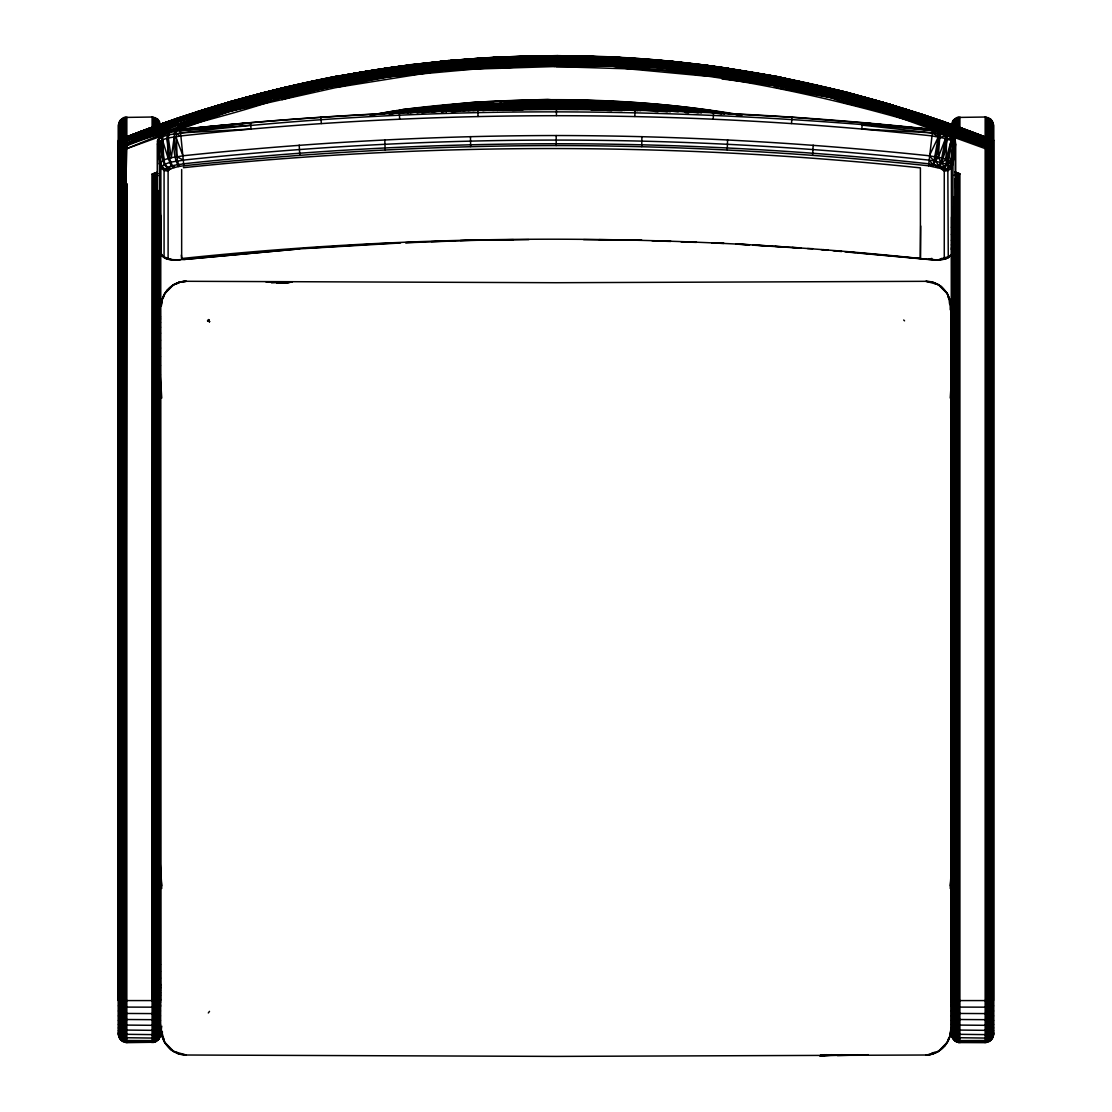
<?xml version="1.0" encoding="UTF-8"?>
<svg xmlns="http://www.w3.org/2000/svg" width="1112" height="1112" viewBox="0 0 1112 1112"><rect width="100%" height="100%" fill="white"/><g stroke="black" fill="none" stroke-linecap="round" stroke-linejoin="round"><path stroke-width="1.5" d="M160.503 1000.578L118.428 1000.578L118.456 140.195L126.837 148.591L162.269 135.803M118.525 1000.578L118.664 140.404L118.845 1000.578L119.067 140.807L120.04 1000.578M125.531 147.27L125.531 1000.578L126.837 183.855L125.781 184.272L125.739 185.843L126.837 183.855L126.837 1042.653L154.693 1042.236L158.891 1039.192L160.503 1034.243L160.462 215.645M155.194 177.281L154.693 1000.578L155.888 177.989L155.902 1041.736M156.653 178.768L155.902 1000.578L157.014 179.129L152.094 174.111L157 172.36M157.028 1000.578L157.932 190.5M158.043 1000.578L158.794 201.8M159.502 211.183L159.586 1038.066M159.586 1000.578L159.892 211.558M160.503 1002.927L160.225 213.699M160.392 1000.578L160.448 215.631M952.97 214.241L952.97 164.062C947.66 157.306 937.207 157.543 929.382 155.791C805.408 142.767 680.85 135.622 556.195 135.539L556.195 145.575C680.572 145.658 804.866 152.789 928.548 165.785L940.822 168.496L944.269 171.137L944.269 257.65C940.432 261.459 933.496 259.402 928.548 259.513L845.009 251.84M550.44 56.156C701.755 55.294 852.904 84.345 993.475 140.279L993.475 1000.578L951.497 1000.578L951.524 216.965M951.497 1000.578L951.9 216.52L951.914 1036.843L954.972 1041.041L958.6 1042.556L985.162 1042.653L991.112 1040.193L993.572 1034.243L993.572 125.489L991.112 119.498L985.162 117.024L957.307 117.441L953.109 120.513L951.497 125.489M951.497 1002.927L952.4 212.573M952.734 207.054L953.109 1039.192M988.971 1000.578L990.097 143.643L993.544 140.195C925.267 113.438 854.919 92.06 782.904 77.937L776.871 76.575C722.925 66.678 668.368 59.311 613.518 57.365M971.957 133.148L943.24 122.209L992.933 140.807L993.155 1000.578L993.336 140.404C873.295 92.588 745.554 63.968 616.382 58.38L613.018 58.199L616.423 58.297C745.179 65.483 872.892 93.13 992.641 141.099L991.96 1000.578L992.335 141.405C717.893 30.858 402.53 30.219 127.157 138.027L127.088 140.473C308.747 69.472 507.35 38.795 701.366 65.066M992.655 1000.578L992.933 140.807L941.6 121.653L935.484 128.283C794.927 86.263 648.505 57.393 501.109 66.039C373.007 71.543 247.225 101.248 126.949 144.796C303.59 68.958 500.414 41.116 691.205 63.94M153.4 1000.578L154.679 176.752L157.821 175.557M159.391 212.295L159.391 163.839L157.529 140.779L159.739 136.526L164.715 133.009L180.116 129.465C430.08 103.166 682.81 102.457 932.746 129.451L943.532 131.424C948.592 140.668 944.463 156.597 940.113 165.924L937.722 167.467L940.891 162.31L945.506 138.5L931.981 135.9C682.573 108.962 430.288 108.976 180.881 135.928C173.055 137.596 162.588 137.276 157.265 143.99L157.265 192.432M179.588 166.355L174.014 167.634L171.443 166.119L168.246 158.613L167.12 135.414L169.149 131.494L175.988 130.021L177.336 160.976L179.588 166.355L183.827 165.757C307.51 152.775 431.803 145.644 556.195 145.575M641.735 146.645L641.916 136.609M634.841 116.454L635.008 110.019C483.164 106.78 331.14 113.341 180.116 129.465L250.478 122.806L251.062 129.02L180.561 132.926C172.93 134.552 162.727 134.232 157.529 140.779L157.529 144.24M727.22 149.828L727.596 139.806M125.739 185.843L127.004 143.142C316.142 66.15 525.92 38.475 728.263 68.346L723.078 76.797L701.519 75.713L628.127 68.833L554.262 66.567L445.565 70L336.797 87.389L229.628 111.339L176.766 130.563M126.976 144.226L127.088 140.195M466.137 59.478L483.428 57.852L557.029 55.6L610.113 57.254C445.759 49.15 280.015 77.173 127.157 138.027L127.199 136.748C279.863 77.437 444.953 49.136 608.667 57.282M438.462 62.077L410.787 64.663L338.09 76.047C266.046 89.697 195.49 110.227 127.185 136.915L127.199 136.693C217.577 101.956 311.958 77.228 408.132 65.497C312.055 77.757 217.368 101.178 127.199 136.693L176.891 119.123L146.409 130.438M812.608 155.152L813.178 145.13M174.014 167.634L171.067 168.676L167.759 167.412L165.104 164.312L163.825 160.184L162.574 136.915L163.631 134.344L167.12 132.509M713.209 119.095L713.557 112.673M951.914 1036.843L951.427 167.94L952.97 164.062L954.999 142.906L954.819 139.681L953.109 136.498L938.028 130.285C958.933 129.951 951.552 152.205 950.162 166.077L947.16 168.899L943.379 169.844L947.799 160.059L951.149 140.473L949.94 134.663L948.036 132.94L932.801 129.52L862.384 122.793L861.8 128.992L932.301 132.898C939.626 135.191 955.277 133.607 955.583 144.171L955.583 197.797M171.067 168.676L167.05 167.731L164.298 164.673L162.977 160.573L161.685 137.29L164.715 133.009M937.569 259.847L945.283 259.068L948.258 257.025L947.799 160.059M862.134 125.142L932.301 132.898L938.347 136.859L932.996 166.411C937.791 155.471 939.195 141.961 937.819 130.16L862.384 122.793L791.952 117.302L713.501 112.882M928.548 165.785L932.746 129.451M126.837 148.591L177.837 127.783L178.545 117.969L127.199 136.762C195.559 109.824 266.338 89.724 338.507 75.95L284.019 87.792L230.809 101.428L229.628 111.339C354.089 70.932 485.638 52.987 616.382 58.38L616.882 57.365L630.407 58.436M791.508 123.515L792.022 117.107M950.232 398.04L952.456 365.695M950.246 885.847L952.386 854.697M950.246 888.488L951.552 869.459M170.497 168.927L168.746 170.025L164.868 169.107L161.796 166.244C159.739 156.861 156.264 145.422 160.156 136.178L167.843 132.953L175.613 131.299L250.478 122.806M160.503 125.489L158.043 119.498L152.094 117.024L124.238 117.441L120.04 120.513L118.428 125.489L118.428 1034.243L120.888 1040.193L126.837 1042.653M160.503 316.656L159.586 320.423M160.503 1033.826L158.891 1038.705L154.693 1041.736L126.837 1042.139C121.875 1042.264 117.775 1037.468 118.428 1032.589M951.497 249.185L952.414 245.391M951.497 249.477L952.414 245.669M951.497 987.942L951.608 986.636M951.497 985.774L951.608 984.356M951.497 988.221L951.914 985.343M951.497 993.044L952.414 989.221M951.497 1006.555L952.414 1002.649L951.608 1005.234M993.572 1032.589C994.17 1037.468 990.166 1042.264 985.162 1042.139L957.307 1041.736L953.109 1038.705L951.497 1033.826M951.497 248.101L952.414 244.376M951.497 1005.234L952.414 1001.537M160.503 318.755L159.586 322.397M160.503 1032.589L158.043 1038.247L152.094 1040.596L125.531 1040.498L120.888 1038.247L118.525 1033.84M951.497 245.113L952.414 241.582M160.503 322.271L159.586 325.677M127.185 136.915L178.545 117.969L183.383 117.052M993.572 1030.574L991.112 1035.87L985.162 1038.066L957.307 1037.704L953.109 1034.98L951.497 1030.574M160.503 1030.574L158.043 1035.87L152.094 1038.066L124.238 1037.704L120.04 1034.98L118.428 1030.574M951.497 240.567L952.414 237.329M951.497 999.591L952.414 996.408M181.339 255.093L181.659 258.526A3458.084 3376.115 0 0 1 920.402 258.526L920.736 226.014M160.503 327.081L159.586 330.181M160.503 1027.808L158.043 1032.631L152.094 1034.619L124.238 1034.285L120.04 1031.811L118.428 1027.808M993.572 1027.808L991.112 1032.631L985.162 1034.619L957.307 1034.285L953.109 1031.811L951.497 1027.808M951.497 234.618L952.414 231.769M951.497 995.309L952.414 992.516M160.503 333.086L159.586 335.796M160.503 1024.374L158.043 1028.586L152.094 1030.337L124.238 1030.046L120.04 1027.877L118.428 1024.374M993.572 1024.374L991.112 1028.586L985.162 1030.337L957.307 1030.046L953.109 1027.877L951.497 1024.374M941.433 168.746L944.727 167.537L947.382 164.493L951.149 140.473L945.506 138.5L938.319 157.32L935.317 161.087L928.965 160.128C681.378 133.398 431.011 133.398 183.41 160.114C176.002 161.754 165.883 161.365 160.879 167.801L160.879 254.314C165.841 261.834 176.155 259.638 183.827 259.485L299.781 248.852L400.556 242.972M127.143 138.361L178.393 119.721L230.643 102.707L230.809 101.428M943.685 170.094L947.535 169.219L950.607 166.452C954.054 154.026 961.046 133.454 942.67 131.397L949.94 134.663L951.872 137.679M951.497 227.418L952.414 225.041M951.497 990.208L952.414 987.887M952.97 164.062L955.583 144.171L951.149 140.473L945.923 159.405L946.52 164.131L943.977 167.217L940.822 168.496L940.113 165.924L940.891 162.31L938.319 157.32L939.932 134.093L938.973 130.382M160.503 340.133L159.586 342.385M993.572 1020.371L991.112 1023.86L985.162 1025.306L957.307 1025.069L953.109 1023.276L951.497 1020.371M172.86 285.047L179.505 282.156L186.149 281.294C172.388 281.697 161.74 292.678 161.268 306.342C160.837 293.04 172.61 281.141 186.149 281.294L556 282.712L925.962 281.322C940.029 281.03 950.732 293.651 950.816 306.356L950.816 1029.587C950.982 1043.084 939.515 1054.788 925.962 1055.01L556 1056.4L186.038 1055.01C171.512 1055.163 158.682 1040.512 161.782 1026.168M160.503 1020.371L158.043 1023.86L152.094 1025.306L124.238 1025.069L120.04 1023.276L118.428 1020.371M161.184 306.356L162.241 299.072L164.632 293.749L173.736 284.575M952.094 162.505L954.999 142.906M954.624 142.531L950.607 166.452L951.427 167.94L948.258 170.511L944.269 171.137M948.717 160.448L951.997 140.863L951.038 137.304L943.532 131.424L941.85 131.16M951.497 984.426L952.414 981.854M126.935 145.714C177.336 125.156 231.365 116.232 282.323 97.314L283.949 87.681L338.09 76.047M160.503 348.028L159.586 349.78M162.394 1031.714L162.06 1036.217L164.965 1042.986M949.356 303.159L949.94 299.74L947.035 293.012M949.62 304.243L950.204 300.824L948.202 296.862M178.448 119.095L230.643 102.707L284.019 87.792M160.503 1015.868L158.043 1018.564L152.094 1019.676L124.238 1019.495L120.04 1018.106L118.428 1015.868M950.218 309.775L950.204 300.824M993.572 1015.868L991.112 1018.564L985.162 1019.676L957.307 1019.495L953.109 1018.106L951.497 1015.868M704.716 65.497L728.193 68.457L782.904 77.951L836.752 89.905L889.795 104.347L942.017 121.166L993.155 140.585L993.155 1036.843M853.126 94.687L942.017 121.18L993.336 140.404L942.017 121.166L889.628 104.556L836.752 89.905L836.141 90.739M943.157 158.474C942.573 150.064 950.857 139.153 944.505 131.702M936.04 156.82L939.793 137.137L938.514 133.815L932.384 132.147L938.319 131.466L944.825 132.912L948.508 139.514L951.038 137.304M943.254 122.195L993.155 140.585C786.42 56.879 554.304 37.586 336.797 87.389L335.949 85.721L338.27 76.102M951.608 984.454L951.914 983.077M951.497 978.115L952.414 976.878M993.475 1033.84L991.112 1038.247L986.469 1040.498L959.906 1040.596L953.957 1038.247L951.497 1032.589M160.503 356.604L159.586 357.786M160.503 1010.975L158.043 1012.823L152.094 1013.588L124.238 1013.449L120.04 1012.504L118.428 1010.975M993.572 1010.975L991.112 1012.823L985.162 1013.588L957.307 1013.449L953.109 1012.504L951.497 1010.975M536.846 56.378L504.542 56.893L448.553 60.743L392.995 67.206L390.437 76.589C483.539 68.888 576.836 56.642 670.466 65.803C762.637 73.183 853.905 91.74 941.336 121.945L933.232 119.262M177.114 118.775L127.199 136.762C212.739 103.333 302.186 80.634 392.995 67.193L392.939 67.429C302.172 81.232 212.6 103.708 127.171 137.568L154.415 127.713M230.643 102.707L283.755 88.793L337.812 77.312L392.828 67.818L448.483 60.979L504.542 56.893L501.109 66.039M390.993 113.91L395.997 112.91L396.525 111.089L403.378 109.476C515.579 95.076 629.892 96.285 741.509 114.995M448.845 61.104L441.923 61.744L504.542 56.907L448.595 60.604L448.247 61.73M448.595 60.604L392.925 67.457L448.595 60.604L421.67 63.857M782.556 78.396L779.151 77.784L782.904 77.937C672.913 56.587 559.934 51.625 448.358 61.355L445.565 70C612.017 48.984 783.112 66.637 941.642 121.597L942.017 121.166M446.134 112.215L448.595 104.945L474.713 102.123L547.716 99.371L553.595 100.024C613.476 100.205 673.511 103.583 732.544 114.036M950.607 166.452L953.596 141.877L951.052 161.768L947.382 164.493L935.317 161.087L934.567 156.556M812.677 248.671L807.479 248.546M497.411 110.519L501.025 101.248L553.595 100.024L606.429 100.942M209.515 1011.35L208.305 1012.962M951.914 985.621L952.414 984.134M163.798 1039.067L161.796 1035.133L161.184 1029.587L164.632 1042.194L170.511 1049.367L173.736 1051.493L186.149 1054.982L178.851 1053.884L171.387 1050.048M560.809 55.725L556.862 64.76L554.262 66.567M560.504 56.309L557.029 55.6M549.564 109.143L553.595 100.024L447.997 106.738L389.144 114.049M951.914 1000.55L952.414 999.438M168.746 170.025L168.107 171.109L164.076 170.47L160.879 167.801L159.391 163.839C164.645 157.098 175.237 157.501 182.993 155.777C306.968 142.753 431.525 135.622 556.195 135.539M938.347 136.859L929.382 155.791L933.913 160.837L934.205 164.59L936.888 167.245L939.07 165.646L947.16 168.899M950.816 306.356L947.368 293.749L941.489 286.729L938.264 284.575L925.851 281.294L933.149 282.337L940.613 286.048M951.497 971.429L952.414 970.818M691.303 63.857L672.857 61.466L616.882 57.351L612.587 66.164L556.083 66.623M741.996 115.189L658.415 104.736L606.11 101.206L601.661 110.144M160.503 365.626L159.586 366.237M160.503 1005.846L152.094 1007.166L124.238 1007.097L118.428 1005.846M993.572 1005.846L985.162 1007.166L957.307 1007.097L951.497 1005.846M943.893 258.401L947.785 257.956L951.427 254.453L948.258 257.025L944.269 257.65M672.663 61.799L668.062 70.181L628.127 68.833L612.587 66.164C742.441 68.402 871.558 94.242 992.641 141.099L992.655 1038.066M161.323 135.859L162.38 134.316L164.854 133.857M417.028 112.868C513.772 97.8 612.225 103.458 709.303 112.159L710.304 110.547C610.641 100.914 509.866 97.008 410.592 112.785M889.155 105.153L889.864 104.236L836.599 90.114L776.871 76.575L728.04 68.68L738.285 70.487M938.264 1051.493L947.368 1042.194L949.759 1036.884L950.816 1029.587C950.162 1043.292 939.696 1054.343 925.851 1054.982L932.495 1054.079L939.14 1051.076M776.273 87.639L830.914 97.62L836.752 89.905L849.471 92.949L922.07 114.258L993.572 140.168L941.989 121.333M991.96 1039.192L991.96 141.78C888.474 101.526 778.845 77.576 668.062 70.181L723.078 76.797L777.399 85.958L830.914 97.62L845.454 103.082L883.609 111.742L889.864 104.25M207.888 320.423L208.708 319.589L209.542 321.688L207.457 320.84L209.515 321.632L208.708 319.589M954.972 1041.041L954.972 178.782L959.906 173.833L955.097 172.11L959.906 173.833L959.906 1042.653M985.162 1042.653L985.162 148.591L990.055 143.684C717.184 31.192 401.126 32.178 127.088 140.473C229.35 97.87 338.104 71.585 448.358 61.355L445.022 61.66L448.386 61.285M162.588 298.016L163.798 296.862M948.202 1039.067L949.412 1037.955M946.34 257.706L944.588 259.221L938.375 259.805L944.074 258.318M943.977 167.217L942.1 162.644L945.923 159.405L946.729 138.861L945.52 135.4L937.068 130.118M160.156 136.178C154.693 144.101 160.837 155.027 159.391 163.839M941.878 259.291L945.283 259.068L947.118 257.539M950.885 255.51L947.466 258.206L943.629 258.596M939.904 259.749L933.76 259.874L939.904 259.749L941.975 258.234M946.882 257.595L944.588 259.221L941.322 259.416M951.997 140.863L954.443 139.306L950.718 135.011L945.631 132.439M932.495 1054.079L935.192 1052.355L931.939 1052.869L935.373 1052.772M945.283 259.068L950.524 255.788L948.022 256.775M176.627 283.407L179.505 282.156M166.633 290.635L169.177 289.162M942.823 1046.851L945.367 1045.391M935.192 1052.355L931.425 1054.357L925.851 1054.982M176.808 283.768L180.575 281.892L186.038 281.322M945.52 135.4L940.947 137.415L938.319 131.466L932.69 129.84L937.819 130.16M178.393 119.721L127.115 139.486C212.795 106.252 301.894 81.537 392.828 67.818L389.422 68.305M158.099 173.653L153.4 175.446L152.094 1000.578L152.608 174.64L157.39 172.93M127.157 138.027C193.571 111.325 262.432 90.725 332.863 77.812M245.696 97.995L178.518 118.219L127.185 137.068L178.545 117.955L230.796 101.581L178.518 118.219L127.171 137.568L141.599 132.217M127.004 143.142C282.267 82.399 449.651 50.401 616.59 57.949L623.401 58.394L613.226 57.768M176.919 118.789L127.185 137.124L178.726 118.192M143.184 132.022L154.415 127.894M167.231 123.154L175.251 120.193L164.034 124.238M126.949 144.796C316.086 67.721 525.517 41.519 727.846 69.013L731.293 69.542L672.454 62.161L616.59 57.949M127.06 141.057L178.184 122.779M177.837 127.783C299.239 80.995 429.732 62.063 559.308 59.061C670.939 57.643 782.626 73.114 889.781 104.361M773.994 87.125L777.399 85.958C849.943 98.204 921.723 116.19 990.097 143.643L990.097 1041.041M156.931 172.457L152.094 174.111L152.094 1042.653M156.639 174.348L153.4 175.446L153.4 1042.556M157.932 175.64L154.679 176.752L154.693 1042.236M178.267 121.555C440.352 29.273 734.684 40.06 992.641 141.099M177.962 125.92C318.324 79.591 466.706 53.723 614.769 61.674C743.567 68.916 871.905 93.158 991.626 142.114C766.932 56.92 515.593 34.903 282.323 97.314M178.518 118.192L211.141 108.17M217.66 106.168L225.819 103.652M193.154 114.063L198.047 112.576M931.856 258.401L928.659 259.318L884.318 255.246M196.073 111.964L266.658 91.726M232.366 101.72L242.333 99.107M253.967 96.063L258.943 94.77M275.554 90.419L282.198 88.682L270.577 91.643M282.087 99.649C407.52 61.938 539.973 58.769 669.758 67.081C779.151 78.91 887.723 102.777 990.055 143.684C834.403 86.013 666.686 53.459 500.442 68.332M249.005 97.147L258.971 94.603M237.342 100.469L242.319 99.218M283.838 88.321L337.992 76.464M288.911 87.209L295.667 85.832M299.031 85.151L307.468 83.428M381.458 114.119L396.525 111.089L448.595 104.945L501.025 101.248L447.997 106.738L407.367 112.812M825.104 1054.662L820.003 1055.677L857.894 1054.732M286.896 282.935L291.997 281.989L271.328 282.24M371.728 114.981L396.762 110.588M369.99 115.106L403.378 109.476L448.595 104.945L395.997 112.91M373.271 114.967L396.525 111.089M341.259 76.228L344.581 75.686M347.917 75.129L351.239 74.587M354.575 74.045L357.897 73.489M361.233 72.947L364.555 72.405M367.877 71.849L372.881 71.029M376.203 70.487L379.539 69.945M382.862 69.389L386.184 68.847M389.52 68.305L392.842 67.749M338.048 76.214L393.05 67.332M339.716 76.158L379.136 69.931M382.556 69.389L385.989 68.847M341.356 76.242L344.776 75.699M348.209 75.171L351.628 74.629M370.463 71.682L373.896 71.154M433.458 111.812C490.628 103.847 548.424 101.011 606.11 101.206M171.693 131.007L170.15 131.216C165.813 141.071 167.745 156.111 172.457 165.827L174.82 167.412M441.45 111.853L446.496 111.144C516.816 103.11 587.748 101.039 658.415 104.736L654.662 111.478L658.026 111.77M283.463 283.115L291.997 281.989L271.272 282.517M283.477 283.046L291.997 281.989L271.411 282.615M411.565 65.08L418.307 64.26L411.496 65.108M441.492 111.756L446.496 111.144C538.959 103.444 632.436 100.136 724.496 114.036M421.837 112.882L426.855 112.284M431.873 111.673C521.347 102.068 612.1 102.721 701.477 112.896M392.703 68.291C466.776 58.13 541.697 54.78 616.382 58.38M396.206 67.359L401.265 66.776M424.826 64.023L428.19 63.634M434.917 62.856L438.295 62.453L434.945 62.772M421.587 63.982L428.315 63.217M431.678 62.842L438.406 62.091M394.607 67.234L401.335 66.498M404.698 66.122L408.062 65.747M414.776 65.01L418.14 64.635M424.867 63.884L428.217 63.509M180.116 129.465L180.561 132.926C430.108 103.305 682.671 107.155 932.565 130.646L938.319 131.466M397.887 67.206L401.237 66.845M454.03 60.618L462.675 59.798M451.222 111.742L459.687 110.964M463.078 110.658C541.238 102.721 620.121 105.098 698.211 112.812M472.892 110.672C541.127 104.069 610.085 105.265 678.264 111.77M830.372 1054.76L820.003 1055.677L826.841 1054.69L820.003 1055.677L844.175 1054.746M482.719 110.574C545.172 105.445 608.042 105.654 670.411 111.784M832.026 1054.69L820.003 1055.677L842.298 1054.704M180.297 130.66L250.728 125.156M278.181 283.032L291.997 281.989L276.54 283.06M452.862 111.728L459.576 111.242M467.985 110.63C534.26 105.265 601.036 106.627 667.256 111.798M482.789 110.366C535.372 107.308 588.248 106.404 640.804 110.574M175.599 130.173L174.82 130.229C173.611 141.919 172.624 156 178.629 166.536M450.263 60.618L463.815 59.742M467.193 59.52L477.368 58.866M484.137 58.436L499.385 57.449M453.571 60.632L463.718 59.992M472.183 59.464L477.257 59.144M489.113 58.408L499.26 57.768M304.827 248.337L373.159 244.084M378.288 243.778L395.372 242.958M460.215 60.562L463.607 60.354M495.73 58.394L499.107 58.185M172.249 259.708L180.38 259.777M502.485 110.338L522.765 109.588M529.52 109.337L602.273 108.92L637.76 110.644M405.644 242.583L424.45 241.874M431.289 241.624L455.239 240.734M460.368 240.54L513.41 239.622M405.685 242.777L470.654 240.359L528.825 239.636M512.437 110.435L522.557 110.074M837.405 1055.594L868.347 1054.704M522.876 109.296L492.602 110.338L550.12 107.892L602.273 108.92L624.791 110.366M529.604 109.115L578.393 109.143M512.549 110.116L522.64 109.852M538.43 56.629L504.459 57.115L565.73 56.17M266.004 282.031L274.594 281.906M517.914 57.268L538.264 57.018M155.902 190.666L157.028 190.666M159.586 374.883L160.503 374.883M951.497 374.883L952.414 374.883M159.586 964.577L160.503 964.577M951.497 964.577L952.414 964.577M554.624 109.184L578.282 109.393M591.542 110.032L598.298 110.102L591.25 109.935M598.979 239.636L641.749 240.164L583.564 239.636M573.917 57.115L579.018 57.254M613.379 57.463L628.766 58.338M613.532 57.435L658.151 60.59M574.209 56.448L597.964 57.254M574.056 56.795L587.609 57.282M657.15 240.734L670.828 241.248M687.925 241.888L696.487 242.207M717.004 242.972L723.842 243.222M651.993 240.748L670.8 241.457M681.058 241.832L696.446 242.402M711.833 242.986L723.801 243.431M173.305 259.763L175.501 259.86M622.178 110.63L591.848 109.407L612.323 110.269M606.721 110.408L611.767 110.672M168.371 259.305L174.654 259.819M739.23 244.098L749.474 244.737M756.313 245.168L771.686 246.113M775.106 246.336L787.06 247.072M792.189 247.392L800.723 247.934M735.755 244.084L749.418 244.932M752.838 245.154L800.654 248.129M167.62 259.152L171.554 259.485M635.55 58.839L644.001 59.464M649.088 59.839L659.235 60.59M662.627 60.84L672.788 61.591M635.244 59.283L638.635 59.548M648.796 60.312L652.174 60.562M635.48 58.839L643.931 59.506M649.005 59.909L657.456 60.59M662.53 60.993L670.981 61.66M616.785 57.56L626.904 58.394M635.355 59.075L640.415 59.492M648.852 60.173L653.925 60.59M178.17 259.721L179.393 259.819M935.317 161.087L939.07 165.646L928.659 163.784C681.267 137.082 431.108 137.082 183.716 163.77C177.253 165.188 168.44 164.854 164.076 170.47L164.076 256.983L164.798 258.109L170.956 259.374M822.922 249.616L828.037 250.075M834.862 250.7L841.673 251.326M846.802 251.798L855.323 252.577M860.438 253.049L867.263 253.675M872.378 254.148L880.912 254.926M821.129 249.658L827.953 250.283M833.069 250.742L841.589 251.534M661.557 60.924L670.077 61.73M675.192 62.216L704.146 64.983L726.483 68.374L712.987 66.734M168.996 258.721L165.174 258.345L161.713 255.621L160.74 253.008M685.159 112.52L688.606 112.896M862.384 122.793L932.565 130.646M672.774 61.605L728.263 68.346M694.555 64.371L699.587 65.01M704.605 65.664L707.955 66.094M721.98 78.938L777.399 85.958L782.737 78.132L836.613 90.086L904.278 109.337M694.652 64.287L699.684 64.941M704.716 65.594L726.525 68.43M674.331 62.022L681.03 62.884M684.38 63.314L689.398 63.968M694.416 64.621L697.766 65.052M719.52 67.874L722.856 68.305M674.164 62.328L677.514 62.758M723.078 76.797C814.137 87.584 903.361 112.326 988.971 144.768L988.971 1041.736M735.963 114.578L739.383 115.12M709.303 112.159L721.257 114.022M704.146 64.983L776.871 76.575L849.471 92.949M168.69 258.54L164.076 256.983L160.879 254.314L159.391 250.353M728.193 68.638L782.876 77.923M734.712 70.139L738.132 70.723M760.344 74.56L763.763 75.143M741.69 71.098L745.096 71.696M748.501 72.308L751.907 72.919M760.413 74.434L763.833 75.046M767.238 75.658L770.644 76.269M168.496 170.275L164.548 169.427L161.421 166.605L159.961 162.588L158.14 142.433L160.35 162.213M904.042 109.615L836.363 90.419L784.238 78.771L806.005 83.789M836.363 90.419L782.514 78.452L727.846 69.013L782.737 78.132L844.647 92.671M836.613 90.086L846.524 92.852M856.184 95.91L861.133 97.3M987.762 1042.236L987.762 145.992L883.609 111.742L830.914 97.62L884.791 110.338L988.971 144.768M910.77 111.464L941.642 121.597M952.039 136.011L986.469 147.27L986.469 1042.556M934.01 130.118L883.609 111.742L936.735 126.935L987.762 145.992M953.192 137.04L985.162 148.591M939.654 123.779L991.112 142.642L991.112 1040.193M984.676 138.055L989.485 139.848L984.718 137.999M935.484 128.283L986.469 147.27M940.863 122.459L991.96 141.78M975.154 134.357L979.936 136.178M952.414 366.237L951.497 365.626M954.152 175.209L957.307 176.433L957.307 1042.236M955.43 173.917L958.6 175.14L958.6 1042.556M159.586 970.818L160.503 971.429M175.501 133.621L180.881 135.928L183.827 165.757M183.41 160.114L176.627 156.681L174.223 136.887L171.276 157.848L168.357 138.138M947.382 164.493L950.162 166.077M928.659 163.784L932.009 166.244L932.982 164.381L928.965 160.128M948.717 133.259L953.109 136.498M952.414 357.786L951.497 356.604M159.586 976.878L160.503 978.115M948.202 134.038C950.871 133.496 954.596 137.568 955.375 140.904L955.375 187.622M904.542 320.84L903.695 320.006M938.264 284.575L947.368 293.749M164.632 1042.194L173.736 1051.493M934.191 282.67L935.192 283.768M952.414 349.78L951.497 348.028M159.586 982.619L160.503 984.426M176.808 1052.355L177.809 1053.523M208.305 320.006L209.487 321.674M952.414 342.385L951.497 340.133M159.586 987.887L160.503 990.208M159.586 225.041L160.503 227.418M952.414 335.796L951.497 333.086M159.586 992.516L160.503 995.309M183.827 259.485L299.781 248.852M159.586 231.769L160.503 234.618M952.414 330.181L951.497 327.081M159.586 996.408L160.503 999.591M159.586 237.329L160.503 240.567M952.414 325.677L951.497 322.271M951.121 134.872L951.58 135.859M159.586 999.438L160.086 1000.55M159.586 241.582L160.503 245.113M952.414 322.397L951.497 318.755M159.586 1001.537L160.503 1005.234M159.586 244.376L160.503 248.101M952.414 320.423L951.497 316.656M159.586 245.391L160.503 249.185M159.586 245.669L160.503 249.477M159.586 981.854L160.086 983.161M159.586 984.134L160.086 985.621M159.586 989.221L160.503 993.044M175.696 136.637L182.993 155.777M161.198 253.286L162.143 255.885M320.84 117.121L321.354 123.529M162.435 140.015L168.246 158.613M160.086 983.077L160.392 984.454M160.086 985.343L160.503 988.221M160.392 1005.234L159.586 1002.649L160.503 1006.555M399.305 112.687L399.653 119.109M158.599 142.044L162.644 160.781L160.601 140.918L162.977 160.573M167.092 138.486L169.469 158.265M161.518 140.404L163.825 160.184M477.854 110.032L478.021 116.454M180.561 132.926L180.881 135.928M951.497 1034.243L951.608 1035.55M160.392 984.356L160.503 985.774M160.392 986.636L160.503 987.942M159.544 365.695L161.768 398.04M159.614 854.697L161.754 885.847M160.448 869.459L161.754 888.488M299.211 145.116L299.781 155.138M941.892 158.126L942.1 162.644M384.794 139.792L385.169 149.828M470.459 136.609L470.654 146.631M993.475 124.169L993.475 1035.55M993.155 122.876L993.155 140.056M992.655 121.639L992.655 140.557M991.96 120.513L991.96 141.141M991.112 119.498L991.112 140.126M990.097 118.636L990.097 139.264M988.971 117.941L988.971 140.293M987.762 117.441L987.762 138.069M986.469 117.121L986.469 137.763M985.162 117.024L985.162 137.652M959.906 117.024L959.906 129.061M958.6 117.121L958.6 129.159M957.307 117.441L957.307 127.755M956.098 117.941L956.098 126.546M956.098 177.656L956.098 1041.736M954.972 118.636L954.972 127.241M953.957 119.498L953.957 126.379M953.957 197.13L953.957 1040.193M953.109 120.513L953.109 125.67M952.414 121.639L952.414 125.086M952.414 212.573L952.414 1038.066M920.402 258.526L920.402 167.87A3458.084 3376.115 0 0 0 183.369 167.69M556.431 109.143L556.431 115.565M181.659 169.58L181.659 258.526M168.107 171.109L168.107 257.623M160.364 213.81L160.392 1035.55M159.961 213.351L160.086 1036.843M159.586 121.639L159.586 125.086M158.891 120.513L158.891 125.67M158.891 201.884L158.891 1039.192M158.043 119.498L158.043 126.379M158.029 190.583L158.043 1040.193M157.028 118.636L157.028 125.517M157.014 179.129L157.028 1041.041M155.902 117.941L155.902 126.546M154.693 117.441L154.693 127.755M153.4 117.121L153.4 129.159M152.094 117.024L152.094 129.061M126.837 117.024L126.837 147.965M125.531 117.121L125.531 1042.556M124.238 117.441L124.238 1042.236M123.029 117.941L123.029 1041.736M121.903 118.636L121.903 1041.041M120.888 119.498L120.888 1040.193M120.04 120.513L120.04 1039.192M119.345 121.639L119.345 1038.066M118.845 122.876L118.845 1036.843M118.525 124.169L118.525 1035.55M928.659 259.318L935.164 259.777L928.659 259.318M667.422 61.716L662.335 61.341L667.436 61.688M958.057 175.682L954.847 174.501L958.057 175.682M965.397 130.924L954.165 126.726L965.411 130.896"/></g></svg>
